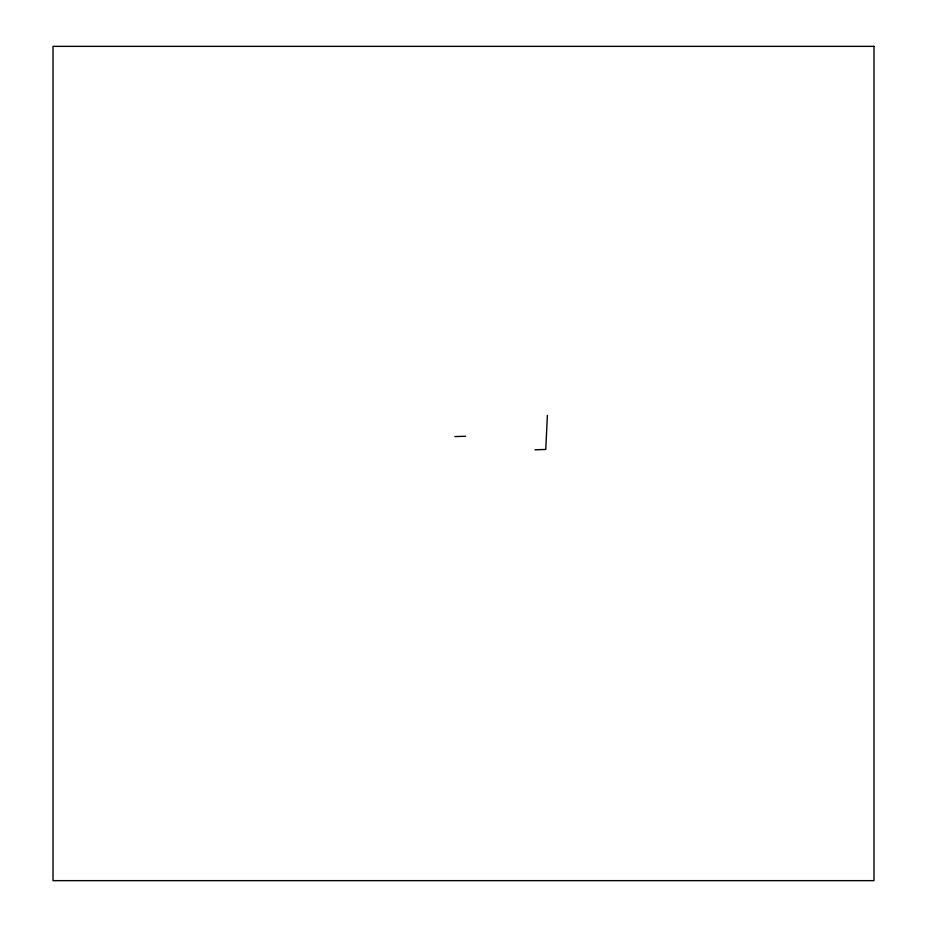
<?xml version="1.0" encoding="UTF-8"?>
<svg xmlns="http://www.w3.org/2000/svg" width="927" height="927" viewBox="0 0 927 927"><rect width="100%" height="100%" fill="white"/><g stroke="black" fill="none" stroke-linecap="round" stroke-linejoin="round"><path stroke-width="1.39" d="M547.382 415.389L545.76 449.468L534.972 449.792M454.821 436.582L465.609 436.258M873.987 46.35L53.013 46.35L53.013 880.65L873.987 880.65L873.987 46.35"/></g></svg>
